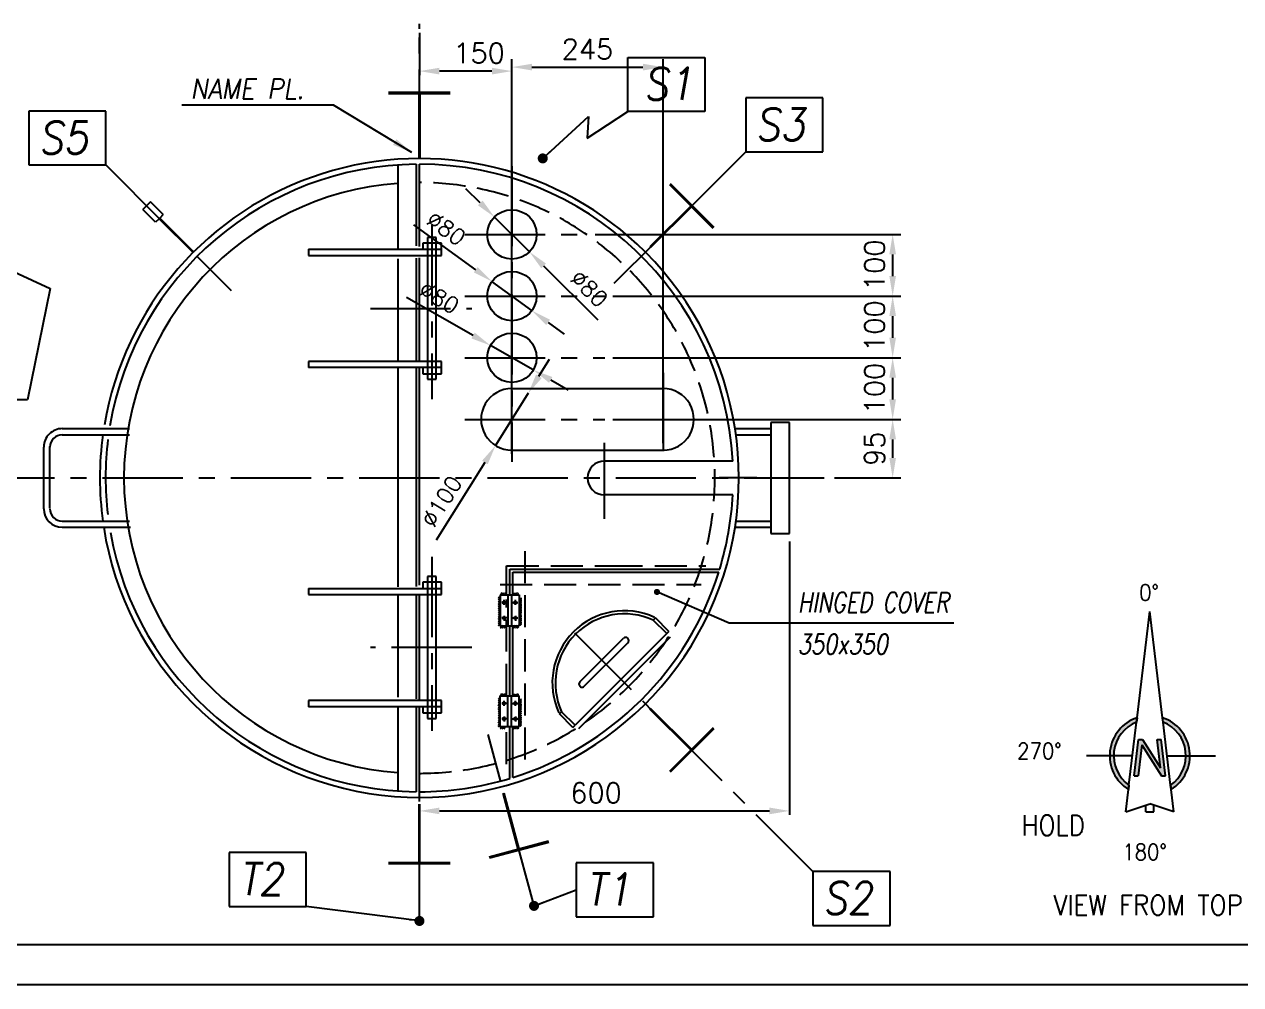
# Model space of a CAD drawing. Header units: millimetres. Extents: x 0 to 5460, y 4155 to 8016.
# Drawn here: x 997 to 2969, y 4155 to 5713 of the extents above; entities that cross this region are included whole.
import ezdxf
from ezdxf.enums import TextEntityAlignment as Align

# ---------------------------------------------------------------- set-up
doc = ezdxf.new("R2010")
doc.units = ezdxf.units.MM
doc.header["$LTSCALE"] = 13
doc.linetypes.add('ASSI', pattern=[16, 10, -2, 2, -2])
doc.linetypes.add('TRATTEGGIO', pattern=[5.5, 4, -1.5])
for name, color, linetype in [('P-0000', 7, 'Continuous'), ('P-0001', 7, 'Continuous'), ('P-0004', 7, 'Continuous')]:
    doc.layers.add(name, color=color, linetype=linetype)
doc.styles.add('ROMANS', font='ROMANS.shx')
doc.dimstyles.new('331N55713_01_00', dxfattribs={"dimscale": 13, "dimtxt": 2.5, "dimasz": 2.5, "dimexe": 0.4999999999999999, "dimexo": 1, "dimgap": 1, "dimtad": 1, "dimdsep": 46, "dimtxsty": 'ROMANS', "dimsah": 1, "dimcen": 0, "dimclrd": 6, "dimclre": 6, "dimclrt": 2, "dimazin": 2, "dimtfac": 0.6, "dimtmove": 0, "dimatfit": 0, "dimldrblk": 'DOT', "dimfxl": 0, "dimtvp": 1, "dimtolj": 1, "dimarcsym": 0})
doc.dimstyles.new('ACADTOP', dxfattribs={"dimscale": 13, "dimtxt": 2.5, "dimasz": 2.5, "dimexe": 1, "dimexo": 1, "dimgap": 1, "dimtad": 1, "dimdsep": 46, "dimtxsty": 'ROMANS', "dimcen": 2, "dimclrd": 6, "dimclre": 6, "dimclrt": 2, "dimadec": 1, "dimazin": 2, "dimtfac": 0.6, "dimtmove": 0, "dimatfit": 0, "dimfxl": 0, "dimtolj": 1, "dimarcsym": 0})
doc.dimstyles.new('ACADTOP13_0_1_00', dxfattribs={"dimscale": 13, "dimtxt": 2.5, "dimasz": 2.5, "dimexe": 1, "dimexo": 1, "dimgap": 1, "dimtad": 1, "dimdsep": 46, "dimtxsty": 'ROMANS', "dimcen": 2, "dimclrd": 6, "dimclre": 6, "dimclrt": 2, "dimadec": 1, "dimazin": 2, "dimtfac": 0.6, "dimtmove": 0, "dimatfit": 0, "dimfxl": 0, "dimtolj": 1, "dimarcsym": 0})

# ---------------------------------------------------------------- blocks, each defined once
blk = doc.blocks.new('*D14')
at = {"layer": 'Defpoints', "color": 0, "linetype": 'Continuous'}
for p in [(1637.600207033033, 5711.888812927323), (1637.600207033033, 5636.918389627288), (1787.600207033033, 5482.861975985222)]:
    blk.add_point(p, dxfattribs=at)
at = {"layer": 'P-0000', "color": 6, "linetype": 'Continuous', "lineweight": -2}
for p, q in [((1637.600207033033, 5698.888812927323), (1637.600207033033, 5630.418389627288)), ((1787.600207033033, 5495.861975985222), (1787.600207033033, 5643.418389627288)), ((1755.100207033033, 5636.918389627288), (1670.100207033033, 5636.918389627288))]:
    blk.add_line(p, q, dxfattribs=at)
at = {"layer": 'P-0000', "color": 6, "linetype": 'Continuous'}
for points in [[(1670.100207033033, 5642.335056293955), (1670.100207033033, 5631.501722960621), (1637.600207033033, 5636.918389627288)], [(1755.100207033033, 5642.335056293955), (1755.100207033033, 5631.501722960621), (1787.600207033033, 5636.918389627288)]]:
    blk.add_solid(points, dxfattribs=at)
at = {"layer": 'P-0000', "color": 2, "linetype": 'Continuous', "insert": (1734.348448744384, 5666.168389627288), "char_height": 32.5, "attachment_point": 5, "style": 'ROMANS'}
blk.add_mtext('\\A1;150', dxfattribs=at)
blk = doc.blocks.new('_Dot')
at = {"color": 0, "linetype": 'ByBlock', "lineweight": -2}
blk.add_line((-0.5, 0), (-1, 0), dxfattribs=at)
at = {"color": 0, "linetype": 'ByBlock', "const_width": 0.5}
blk.add_lwpolyline([(-0.25, 0, 1), (0.25, 0, 1)], format="xyb", close=True, dxfattribs=at)
blk = doc.blocks.new('*D15')
at = {"layer": 'Defpoints', "color": 0, "linetype": 'Continuous'}
for p in [(2237.600207033033, 4887.105926786434), (1637.683702207005, 4452.609507714873), (2237.600207033033, 4437.149439475165)]:
    blk.add_point(p, dxfattribs=at)
at = {"layer": 'P-0000', "color": 6, "linetype": 'Continuous', "lineweight": -2}
for p, q in [((2237.600207033033, 4874.105926786434), (2237.600207033033, 4430.649439475165)), ((1637.683702207005, 4439.609507714873), (1637.683702207005, 4430.649439475165)), ((1670.183702207005, 4437.149439475165), (2205.100207033033, 4437.149439475165))]:
    blk.add_line(p, q, dxfattribs=at)
at = {"layer": 'P-0000', "color": 6, "linetype": 'Continuous'}
for points in [[(1670.183702207005, 4442.566106141832), (1670.183702207005, 4431.732772808498), (1637.683702207005, 4437.149439475165)], [(2205.100207033033, 4442.566106141832), (2205.100207033033, 4431.732772808498), (2237.600207033033, 4437.149439475165)]]:
    blk.add_solid(points, dxfattribs=at)
at = {"layer": 'P-0000', "color": 2, "linetype": 'Continuous', "insert": (1924.001225573864, 4466.399439475165), "char_height": 32.5, "attachment_point": 5, "style": 'ROMANS'}
blk.add_mtext('\\A1;600', dxfattribs=at)
blk = doc.blocks.new('*D94')
at = {"layer": 'Defpoints', "color": 0}
for p in [(1752.86625518088, 5191.942783293506), (1822.334158885185, 5152.266463467572)]:
    blk.add_point(p, dxfattribs=at)
at = {"layer": 'P-0000', "color": 6, "lineweight": -2}
for p, q in [((1724.644919301008, 5208.061288222792), (1616.866293702635, 5269.618626095586)), ((1822.334158885185, 5152.266463467572), (1752.86625518088, 5191.942783293506)), ((1850.555494765058, 5136.147958538287), (1878.776830644931, 5120.029453609001))]:
    blk.add_line(p, q, dxfattribs=at)
at = {"layer": 'P-0000', "color": 6}
for points in [[(1727.331336789221, 5212.76484420277), (1721.958501812793, 5203.357732242812), (1752.86625518088, 5191.942783293506)], [(1853.241912253272, 5140.851514518266), (1847.869077276843, 5131.444402558308), (1822.334158885185, 5152.266463467572)]]:
    blk.add_solid(points, dxfattribs=at)
at = {"layer": 'P-0000', "color": 2, "insert": (1669.539742505313, 5269.47627832773), "char_height": 26, "attachment_point": 5, "rotation": 330.267322274557, "style": 'ROMANS'}
blk.add_mtext('\\A1;∅80', dxfattribs=at)
blk = doc.blocks.new('*D95')
at = {"layer": 'Defpoints', "color": 0}
for p in [(1755.25397346509, 5295.635904135487), (1819.946440600977, 5248.57334262559)]:
    blk.add_point(p, dxfattribs=at)
at = {"layer": 'P-0000', "color": 6, "lineweight": -2}
for p, q in [((1728.972658691138, 5314.755069748882), (1628.603066078233, 5387.772073662895)), ((1819.946440600977, 5248.57334262559), (1755.25397346509, 5295.635904135487)), ((1846.22775537493, 5229.454177012196), (1872.509070148883, 5210.335011398801))]:
    blk.add_line(p, q, dxfattribs=at)
at = {"layer": 'P-0000', "color": 6}
for points in [[(1732.15918629337, 5319.135288877874), (1725.786131088905, 5310.374850619889), (1755.25397346509, 5295.635904135487)], [(1849.414282977162, 5233.834396141188), (1843.041227772697, 5225.073957883204), (1819.946440600977, 5248.57334262559)]]:
    blk.add_solid(points, dxfattribs=at)
at = {"layer": 'P-0000', "color": 2, "insert": (1680.942537488425, 5381.848206331748), "char_height": 26, "attachment_point": 5, "rotation": 323.964810402918, "style": 'ROMANS'}
blk.add_mtext('\\A1;∅80', dxfattribs=at)
blk = doc.blocks.new('*D96')
at = {"layer": 'Defpoints', "color": 0}
for p in [(1759.224584351294, 5400.297247192871), (1815.97582971477, 5343.911999568202)]:
    blk.add_point(p, dxfattribs=at)
at = {"layer": 'P-0000', "color": 6, "lineweight": -2}
for p, q in [((1736.169390922384, 5423.203754040392), (1713.114197493473, 5446.110260887912)), ((1759.224584351294, 5400.297247192871), (1815.97582971477, 5343.911999568202)), ((1839.03102314368, 5321.005492720681), (1927.079904715044, 5233.524452283959))]:
    blk.add_line(p, q, dxfattribs=at)
at = {"layer": 'P-0000', "color": 6}
for points in [[(1739.987142063637, 5427.046286278543), (1732.35163978113, 5419.361221802239), (1759.224584351294, 5400.297247192871)], [(1842.848774284934, 5324.848024958833), (1835.213272002427, 5317.162960482529), (1815.97582971477, 5343.911999568202)]]:
    blk.add_solid(points, dxfattribs=at)
at = {"layer": 'P-0000', "color": 2, "insert": (1912.908266121836, 5284.255873821689), "char_height": 26, "attachment_point": 5, "rotation": 315.18535179974833, "style": 'ROMANS'}
blk.add_mtext('\\A1;∅80', dxfattribs=at)
blk = doc.blocks.new('*D97')
at = {"layer": 'Defpoints', "color": 0}
for p in [(1814.140303516982, 5114.484144220954), (1761.060110549081, 5029.73455357598)]:
    blk.add_point(p, dxfattribs=at)
at = {"layer": 'P-0000', "color": 6, "lineweight": -2}
for p, q in [((1831.39136623155, 5142.02776118057), (1848.642428946118, 5169.571378140186)), ((1814.140303516982, 5114.484144220954), (1761.060110549081, 5029.73455357598)), ((1743.809047834513, 5002.190936616364), (1664.782751018256, 4876.01493892517))]:
    blk.add_line(p, q, dxfattribs=at)
at = {"layer": 'P-0000', "color": 6}
for points in [[(1826.800763404947, 5144.902938299664), (1835.981969058153, 5139.152584061474), (1814.140303516982, 5114.484144220954)], [(1739.218445007911, 5005.066113735458), (1748.399650661116, 4999.315759497269), (1761.060110549081, 5029.73455357598)]]:
    blk.add_solid(points, dxfattribs=at)
at = {"layer": 'P-0000', "color": 2, "insert": (1673.635474501408, 4939.131979462612), "char_height": 26, "attachment_point": 5, "rotation": 57.940345989109964, "style": 'ROMANS'}
blk.add_mtext('\\A1;∅100', dxfattribs=at)
blk = doc.blocks.new('*D98')
at = {"layer": 'Defpoints', "color": 0}
for p in [(1938.124676943974, 5072.109348898468), (2404.939098165001, 5072.109348898467), (2297.520903048122, 4977.105926786434)]:
    blk.add_point(p, dxfattribs=at)
at = {"layer": 'P-0000', "color": 6, "lineweight": -2}
for p, q in [((1951.124676943974, 5072.109348898468), (2417.939098165001, 5072.109348898467)), ((2404.939098165001, 5009.605926786434), (2404.939098165001, 5039.609348898467)), ((2310.520903048122, 4977.105926786434), (2417.939098165001, 4977.105926786434))]:
    blk.add_line(p, q, dxfattribs=at)
at = {"layer": 'P-0000', "color": 6}
for points in [[(2399.522431498335, 5039.609348898467), (2410.355764831668, 5039.609348898467), (2404.939098165001, 5072.109348898467)], [(2399.522431498335, 5009.605926786434), (2410.355764831668, 5009.605926786434), (2404.939098165001, 4977.105926786434)]]:
    blk.add_solid(points, dxfattribs=at)
at = {"layer": 'P-0000', "color": 2, "insert": (2375.689098165001, 5024.607637842451), "char_height": 32.5, "attachment_point": 5, "rotation": 90, "style": 'ROMANS'}
blk.add_mtext('\\A1;95', dxfattribs=at)
blk = doc.blocks.new('*D99')
at = {"layer": 'Defpoints', "color": 0}
for p in [(1938.124676943975, 5172.104623380539), (2404.939098165002, 5172.104623380538), (1938.124676943974, 5072.109348898468)]:
    blk.add_point(p, dxfattribs=at)
at = {"layer": 'P-0000', "color": 6, "lineweight": -2}
for p, q in [((1951.124676943975, 5172.104623380539), (2417.939098165002, 5172.104623380538)), ((2404.939098165001, 5104.609348898467), (2404.939098165002, 5139.604623380538)), ((1951.124676943974, 5072.109348898468), (2417.939098165001, 5072.109348898467))]:
    blk.add_line(p, q, dxfattribs=at)
at = {"layer": 'P-0000', "color": 6}
for points in [[(2399.522431498335, 5139.604623380538), (2410.355764831668, 5139.604623380538), (2404.939098165002, 5172.104623380538)], [(2399.522431498335, 5104.609348898467), (2410.355764831668, 5104.609348898467), (2404.939098165001, 5072.109348898467)]]:
    blk.add_solid(points, dxfattribs=at)
at = {"layer": 'P-0000', "color": 2, "insert": (2375.689098165001, 5122.106986139503), "char_height": 32.5, "attachment_point": 5, "rotation": 90, "style": 'ROMANS'}
blk.add_mtext('\\A1;100', dxfattribs=at)
blk = doc.blocks.new('*D100')
at = {"layer": 'Defpoints', "color": 0}
for p in [(1938.124676943975, 5272.10462338054), (2404.939098165002, 5272.104623380539), (1938.124676943975, 5172.104623380539)]:
    blk.add_point(p, dxfattribs=at)
at = {"layer": 'P-0000', "color": 6, "lineweight": -2}
for p, q in [((1951.124676943975, 5272.10462338054), (2417.939098165002, 5272.104623380539)), ((2404.939098165002, 5204.604623380538), (2404.939098165002, 5239.604623380539)), ((1951.124676943975, 5172.104623380539), (2417.939098165002, 5172.104623380538))]:
    blk.add_line(p, q, dxfattribs=at)
at = {"layer": 'P-0000', "color": 6}
for points in [[(2399.522431498335, 5239.604623380539), (2410.355764831668, 5239.604623380539), (2404.939098165002, 5272.104623380539)], [(2399.522431498335, 5204.604623380538), (2410.355764831668, 5204.604623380538), (2404.939098165002, 5172.104623380538)]]:
    blk.add_solid(points, dxfattribs=at)
at = {"layer": 'P-0000', "color": 2, "insert": (2375.689098165002, 5223.354623380539), "char_height": 32.5, "attachment_point": 5, "rotation": 90, "style": 'ROMANS'}
blk.add_mtext('\\A1;100', dxfattribs=at)
blk = doc.blocks.new('*D101')
at = {"layer": 'Defpoints', "color": 0}
for p in [(1909.528950224505, 5372.104623380535), (2404.939098165002, 5372.104623380535), (1938.124676943975, 5272.10462338054)]:
    blk.add_point(p, dxfattribs=at)
at = {"layer": 'P-0000', "color": 6, "lineweight": -2}
for p, q in [((1922.528950224505, 5372.104623380535), (2417.939098165002, 5372.104623380535)), ((2404.939098165002, 5304.604623380539), (2404.939098165002, 5339.604623380535)), ((1951.124676943975, 5272.10462338054), (2417.939098165002, 5272.104623380539))]:
    blk.add_line(p, q, dxfattribs=at)
at = {"layer": 'P-0000', "color": 6}
for points in [[(2399.522431498335, 5339.604623380535), (2410.355764831668, 5339.604623380535), (2404.939098165002, 5372.104623380535)], [(2399.522431498335, 5304.604623380539), (2410.355764831668, 5304.604623380539), (2404.939098165002, 5272.104623380539)]]:
    blk.add_solid(points, dxfattribs=at)
at = {"layer": 'P-0000', "color": 2, "insert": (2375.689098165002, 5322.104623380536), "char_height": 32.5, "attachment_point": 5, "rotation": 90, "style": 'ROMANS'}
blk.add_mtext('\\A1;100', dxfattribs=at)
blk = doc.blocks.new('*D102')
at = {"layer": 'Defpoints', "color": 0}
for p in [(2032.600207033033, 5643.418389627288), (2032.600207033033, 5020.732113547192), (1787.600207033033, 5003.332598044666)]:
    blk.add_point(p, dxfattribs=at)
at = {"layer": 'P-0000', "color": 6, "lineweight": -2}
for p, q in [((1787.600207033033, 5016.332598044666), (1787.600207033033, 5656.418389627288)), ((1820.100207033033, 5643.418389627288), (2000.100207033033, 5643.418389627288)), ((2032.600207033033, 5033.732113547192), (2032.600207033033, 5656.418389627288))]:
    blk.add_line(p, q, dxfattribs=at)
at = {"layer": 'P-0000', "color": 6}
for points in [[(1820.100207033033, 5648.835056293955), (1820.100207033033, 5638.001722960621), (1787.600207033033, 5643.418389627288)], [(2000.100207033033, 5648.835056293955), (2000.100207033033, 5638.001722960621), (2032.600207033033, 5643.418389627288)]]:
    blk.add_solid(points, dxfattribs=at)
at = {"layer": 'P-0000', "color": 2, "insert": (1910.100207033033, 5672.668389627288), "char_height": 32.5, "attachment_point": 5, "style": 'ROMANS'}
blk.add_mtext('\\A1;245', dxfattribs=at)

msp = doc.modelspace()

# ---------------------------------------------------------------- hatches: boundary and pattern name
at = {"layer": 'P-0001', "linetype": 'Continuous'}
h = msp.add_hatch(color=6, dxfattribs=at)
edge = h.paths.add_edge_path()
edge.add_line((2800.272429377333, 4581.102831871714), (2801.140763687168, 4588.338951120333))
edge.add_arc((2821.82628094592, 4526.718261609925), 65.00000000000114, 108.5564439538719, 237.7580092208662)
edge.add_line((2787.149022179435, 4471.741105222547), (2788.017356489269, 4478.977224471164))
edge.add_arc((2821.82628094592, 4526.718261609925), 58.50000000000149, 111.61955771220249, 234.694895462538, ccw=False)
h = msp.add_hatch(color=6, dxfattribs=at)
edge = h.paths.add_edge_path()
edge.add_line((2843.380132514505, 4581.102831871714), (2842.511798204671, 4588.338951120333))
edge.add_arc((2821.82628094592, 4526.718261609925), 64.9999999999986, -57.75800922086779, 71.44355604612991, ccw=False)
edge.add_line((2856.503539712405, 4471.741105222547), (2855.635205402572, 4478.977224471164))
edge.add_arc((2821.82628094592, 4526.718261609925), 58.50000000000057, 305.3051045374619, 428.3804422878009)
msp.add_hatch(color=6, dxfattribs=at).paths.add_polyline_path([(2840.713015501425, 4494.218261609925), (2847.259648223671, 4494.218261609925), (2840.239648223673, 4552.718261609925), (2833.693015501425, 4552.718261609925), (2839.195274181953, 4506.866105938865), (2809.959546390415, 4552.718261609925), (2803.412913668166, 4552.718261609925), (2796.392913668167, 4494.218261609925), (2802.939546390414, 4494.218261609925), (2808.92260469107, 4544.077080782041)])

# ---------------------------------------------------------------- linework, layer by layer
at = {"layer": 'P-0000', "color": 6, "linetype": 'Continuous'}
for p, q in [((1637.600207033032, 5705.440807731095), (1637.600207033033, 5713.692910116184)), ((1664.600207033034, 5367.10592678643), (1650.600207033034, 5367.10592678643)), ((1650.600207033034, 5367.10592678643), (1650.600207033034, 5137.105926786428)), ((1664.600207033034, 5137.105926786428), (1664.600207033034, 5367.10592678643)), ((1457.600207033036, 5348.105926786428), (1673.354462831994, 5348.105926786428)), ((1457.600207033036, 5348.105926786428), (1457.600207033036, 5338.105926786427)), ((1673.354462831994, 5358.105926786428), (1642.942737250955, 5358.105926786428)), ((1642.942737250955, 5358.105926786428), (1642.942737250955, 5348.105926786428)), ((1673.354462831994, 5338.105926786427), (1673.354462831994, 5358.105926786428)), ((1457.600207033036, 5338.105926786427), (1673.354462831994, 5338.105926786427)), ((1673.354462831994, 5166.105926786431), (1457.600207033036, 5166.105926786431)), ((1457.600207033036, 5166.105926786431), (1457.600207033036, 5156.10592678643)), ((1673.354462831994, 5156.10592678643), (1457.600207033036, 5156.10592678643)), ((1642.942737250955, 5156.10592678643), (1642.942737250955, 5146.10592678643)), ((1673.354462831994, 5146.10592678643), (1673.354462831994, 5166.105926786431)), ((1642.942737250955, 5146.10592678643), (1673.354462831994, 5146.10592678643)), ((1650.600207033034, 5137.105926786428), (1664.600207033034, 5137.105926786428)), ((1664.600207033034, 4817.105926786441), (1650.600207033034, 4817.105926786441)), ((1650.600207033034, 4817.105926786441), (1650.600207033034, 4587.105926786441)), ((1664.600207033034, 4587.105926786441), (1664.600207033034, 4817.105926786441)), ((1457.600207033036, 4798.105926786438), (1673.354462831994, 4798.105926786438)), ((1457.600207033036, 4798.105926786438), (1457.600207033036, 4788.105926786438)), ((1673.354462831994, 4808.105926786439), (1642.942737250955, 4808.105926786439)), ((1642.942737250955, 4808.105926786439), (1642.942737250955, 4798.105926786439)), ((1673.354462831994, 4788.105926786438), (1673.354462831994, 4808.105926786439)), ((1457.600207033036, 4788.105926786438), (1673.354462831994, 4788.105926786438)), ((1673.354462831994, 4616.105926786443), (1457.600207033036, 4616.105926786443)), ((1457.600207033036, 4616.105926786443), (1457.600207033036, 4606.105926786443)), ((1673.354462831994, 4596.105926786441), (1673.354462831994, 4616.105926786443)), ((1673.354462831994, 4606.105926786443), (1457.600207033036, 4606.105926786443)), ((1642.942737250955, 4606.105926786441), (1642.942737250955, 4596.105926786441)), ((1642.942737250955, 4596.105926786441), (1673.354462831994, 4596.105926786441)), ((1650.600207033034, 4587.105926786441), (1664.600207033034, 4587.105926786441))]:
    msp.add_line(p, q, dxfattribs=at)
at = {"layer": 'P-0000', "color": 6, "linetype": 'ASSI'}
for p, q in [((1637.600207033033, 5509.667037226387), (1637.600207033033, 5711.888812927323)), ((2166.678267749864, 5506.183987503259), (1953.106784370951, 5292.612504124352)), ((1129.395458229918, 5484.665474428685), (1332.687792721668, 5281.373139937598)), ((1787.600207033033, 5482.861975985222), (1787.600207033033, 5003.332598044666)), ((1657.600207033036, 5386.979342063171), (1657.600207033036, 5105.127813910299)), ((1711.252461553402, 5372.104623380536), (1909.528950224505, 5372.104623380535)), ((1711.252461553402, 5272.104623380543), (1938.124676943975, 5272.10462338054)), ((1558.126321017755, 5252.105926786428), (1722.525538044813, 5252.105926786428)), ((1711.252461553402, 5172.104623380541), (1938.124676943975, 5172.104623380539)), ((2032.600207033033, 5147.863307271775), (2032.600207033033, 5020.732113547192)), ((1711.252461553401, 5072.10934889847), (1938.124676943974, 5072.109348898468)), ((1937.600207033033, 4910.69685399818), (1937.600207033033, 5034.277928660612)), ((708.0216711501954, 4977.105926786434), (2297.520903048122, 4977.105926786434)), ((2184.543379407036, 4977.105926786441), (2123.487724425643, 4977.105926786441)), ((2184.543379407036, 4977.105926786441), (2123.487724425643, 4977.105926786441)), ((1657.600207033036, 4849.084039662571), (1657.600207033036, 4567.232511509698)), ((2038.664821564418, 4724.651816311651), (2016.744511347638, 4746.572126528436)), ((2042.200355470352, 4728.187350217584), (2020.280045253572, 4750.107660434368)), ((2275.763387328913, 4339.109736838498), (1887.368429175179, 4727.504694992216)), ((1722.525538044813, 4702.105926786441), (1558.126321017755, 4702.105926786441)), ((1890.172397515233, 4576.159392262481), (1868.252087298451, 4598.079702479263)), ((1886.6368636093, 4572.623858356547), (1864.716553392518, 4594.544168573329)), ((1823.454755128749, 4283.164709895837), (1749.044596310243, 4560.867203205758)), ((1637.683702207005, 4452.609507714873), (1637.683702207006, 4546.206263363497)), ((1637.600207033033, 4292.892543133733), (1637.600207033033, 4442.82367961794)), ((1637.683702207002, 4258.707486799248), (1637.683702207005, 4452.609507714873))]:
    msp.add_line(p, q, dxfattribs=at)
at = {"layer": 'P-0000', "color": 3, "linetype": 'Continuous'}
for p, q in [((1975.596726301696, 5571.581249302935), (1975.596726301696, 5659.081249302935)), ((1975.596726301696, 5659.081249302935), (2100.596726301696, 5659.081249302935)), ((2100.596726301696, 5659.081249302935), (2100.596726301696, 5571.581249302935)), ((1687.600207033032, 5602.105926786438), (1587.600207033033, 5602.105926786438)), ((1636.775478827083, 5602.188399607039), (1636.775478827086, 5495.064293058384)), ((1638.241784028983, 5602.229636017329), (1638.241784028988, 5495.105529468672)), ((1687.600207033031, 5600.315061401179), (1587.600207033032, 5600.315061401178)), ((2166.678267749864, 5593.683987503259), (2166.678267749864, 5506.183987503259)), ((2291.678267749864, 5593.683987503259), (2166.678267749864, 5593.683987503259)), ((2291.678267749863, 5506.183987503259), (2291.678267749864, 5593.683987503259)), ((1004.395458229921, 5572.165474428685), (1004.395458229921, 5484.665474428685)), ((1129.395458229921, 5572.165474428685), (1004.395458229921, 5572.165474428685)), ((1129.395458229918, 5484.665474428685), (1129.395458229921, 5572.165474428685)), ((2100.596726301696, 5571.581249302935), (1975.596726301696, 5571.581249302935)), ((2166.678267749864, 5506.183987503259), (2291.678267749863, 5506.183987503259)), ((1004.395458229921, 5484.665474428685), (1129.395458229918, 5484.665474428685)), ((2042.920273157192, 5453.136671029242), (2113.630951275846, 5382.425992910589)), ((2044.186606215298, 5454.40300408735), (2114.897284333952, 5383.692325968696)), ((1201.790818068706, 5424.866624616854), (1189.194308042065, 5412.270114590212)), ((1222.370893498538, 5404.286549186956), (1201.790818068706, 5424.866624616854)), ((1209.774383471928, 5391.690039160349), (1189.194308042065, 5412.270114590212)), ((1222.370893498538, 5404.286549186956), (1216.655809393675, 5398.571465082093)), ((2079.175757466193, 5419.588804108574), (2011.275054383995, 5351.68810102638)), ((2080.183433272401, 5418.522811211674), (2012.282730190202, 5350.622108129477)), ((1215.61897504212, 5397.534630730539), (1209.774383471928, 5391.690039160349)), ((1216.655809393675, 5398.571465082093), (1215.61897504212, 5397.534630730539)), ((1215.61897504212, 5397.534630730539), (1270.543452928195, 5342.610152844108)), ((1216.655809393675, 5398.571465082093), (1271.57955739047, 5343.64771708494)), ((1787.600207033033, 5122.109348898469), (2032.600207033033, 5122.10934889847)), ((1787.600207033032, 5022.109348898467), (2032.600207033033, 5022.109348898467)), ((2079.184081806216, 4534.522700547065), (2011.28337872402, 4602.423403629265)), ((2080.250074703115, 4535.530376353271), (2012.34937162092, 4603.431079435471)), ((2113.797941623783, 4571.785860662275), (2043.08726350513, 4501.075182543621)), ((2115.064274681892, 4570.519527604166), (2044.353596563239, 4499.808849485512)), ((1798.543609202593, 4372.947867071837), (1773.690226939686, 4465.701952416944)), ((1799.970624034665, 4373.287543470341), (1775.117241771757, 4466.041628815447)), ((1637.042125211049, 4351.837599672047), (1637.042125211047, 4447.863694865558)), ((1638.508430412951, 4351.878836082334), (1638.508430412949, 4447.904931275844)), ((1847.151671185245, 4387.911780448111), (1750.559088556339, 4362.029875937859)), ((1847.615181254164, 4386.181937321083), (1751.022598625259, 4360.300032810833)), ((1329.11236897819, 4369.671354715981), (1329.11236897819, 4282.171354715981)), ((1454.11236897819, 4369.671354715981), (1329.11236897819, 4369.671354715981)), ((1454.11236897819, 4282.171354715981), (1454.11236897819, 4369.671354715981)), ((1587.683702207002, 4353.752174288195), (1687.683702207002, 4353.752174288195)), ((1587.683702207002, 4351.961308902938), (1687.683702207002, 4351.961308902938)), ((1891.956603384798, 4352.9590846391), (1891.956603384798, 4265.459084639101)), ((2016.956603384798, 4352.9590846391), (1891.956603384798, 4352.9590846391)), ((2016.956603384797, 4265.459084639101), (2016.956603384798, 4352.9590846391)), ((2275.763387328913, 4339.109736838498), (2275.763387328913, 4251.609736838498)), ((2400.763387328913, 4339.109736838498), (2275.763387328913, 4339.109736838498)), ((2400.763387328911, 4251.609736838498), (2400.763387328913, 4339.109736838498)), ((1329.11236897819, 4282.171354715981), (1454.11236897819, 4282.171354715981)), ((1891.956603384798, 4265.459084639101), (2016.956603384797, 4265.459084639101)), ((2275.763387328913, 4251.609736838498), (2400.763387328911, 4251.609736838498))]:
    msp.add_line(p, q, dxfattribs=at)
at = {"layer": 'P-0000', "color": 4, "linetype": 'Continuous'}
for p, q in [((1602.600207033036, 5484.737324214906), (1602.600207033036, 5348.105926786428)), ((1632.600207033036, 5485.917911369328), (1632.600207033036, 5353.309217312729)), ((1637.600207033037, 5352.223084256269), (1637.600207033033, 5485.942477807673)), ((1602.600207033036, 5332.672689239883), (1602.600207033036, 5167.229550476884)), ((1632.600207033036, 5333.758822296347), (1632.600207033036, 5167.089741890609)), ((1637.600207033037, 5167.840170244264), (1637.600207033037, 5333.993561961953)), ((1602.600207033036, 5154.697707281713), (1602.600207033036, 4800.48449128644)), ((1632.600207033036, 5156.105926786427), (1632.600207033036, 4800.98168618762)), ((1637.600207033037, 4803.045674435995), (1637.600207033037, 5156.105926786427)), ((1058.600207033034, 5057.10592678643), (1167.78641413206, 5057.105926786428)), ((2147.721761174788, 5057.105926786434), (2207.600207033033, 5057.105926786434)), ((2237.600207033033, 5067.105926786432), (2207.600207033033, 5067.105926786432)), ((2207.600207033033, 5067.105926786432), (2207.600207033033, 4887.105926786434)), ((2237.600207033033, 4887.105926786434), (2237.600207033033, 5067.105926786432)), ((1058.600207033034, 5047.105926786432), (1167.78641413206, 5047.10592678643)), ((2150.848684868087, 5047.105926786432), (2207.600207033033, 5047.105926786432)), ((1028.600207033034, 4927.105926786428), (1028.600207033034, 5027.10592678643)), ((1038.600207033034, 4928.059721423641), (1038.600207033034, 5028.059721423641)), ((1058.600207033034, 4907.105926786432), (1167.78641413206, 4907.10592678643)), ((1058.600207033034, 4897.105926786428), (1169.385512688656, 4897.105926786428)), ((2149.385318188095, 4897.105926786432), (2207.600207033033, 4897.105926786432)), ((2150.848684868087, 4907.105926786434), (2207.600207033033, 4907.105926786434)), ((2207.600207033033, 4887.105926786434), (2237.600207033033, 4887.105926786434)), ((1602.600207033036, 4786.982303095986), (1602.600207033036, 4621.539164332987)), ((1602.600207033036, 4785.195748075222), (1602.600207033036, 4621.539164332987)), ((1632.600207033036, 4787.122111682263), (1632.600207033036, 4620.453031276521)), ((1632.600207033036, 4784.57425444875), (1632.600207033036, 4618.9936646017)), ((1637.600207033037, 4616.105926786441), (1637.600207033037, 4786.371683328606)), ((1637.600207033037, 4620.910294776276), (1637.600207033037, 4786.371683328606)), ((1602.600207033036, 4606.105926786443), (1602.600207033036, 4469.474529357955)), ((1632.600207033036, 4604.252392023923), (1632.600207033036, 4468.293942203533)), ((1637.600207033033, 4468.269375765197), (1637.600207033037, 4604.756367154782)), ((1784.098795640782, 4479.413166264747), (1784.098795640782, 4480.253671547577)), ((1789.098795640782, 4480.503468433782), (1789.098795640782, 4481.755366425531))]:
    msp.add_line(p, q, dxfattribs=at)
at = {"layer": 'P-0000', "color": 2, "linetype": 'Continuous'}
for p, q in [((2145.693097807146, 5004.605926786432), (1937.600207033033, 5004.605926786432)), ((2145.693097807146, 4949.605926786432), (1937.600207033033, 4949.605926786432)), ((1784.09879564078, 4787.564444555263), (1784.098795640779, 4829.413166264746)), ((1784.098795640779, 4829.413166264747), (2124.530883972442, 4829.413166264745)), ((1789.09879564078, 4787.564444555263), (1789.098795640779, 4824.413166264746)), ((1789.098795640779, 4824.413166264745), (2122.986194201447, 4824.41316626475)), ((1784.098795640782, 4623.954648495933), (1784.098795640781, 4737.564444555263)), ((1789.098795640782, 4623.954648495933), (1789.098795640781, 4737.564444555263)), ((1897.815795783225, 4646.346650265518), (1968.526473901877, 4717.057328384174)), ((1904.88686359509, 4639.275582453653), (1975.597541713743, 4709.986260572308)), ((1784.098795640782, 4489.81463896043), (1784.098795640779, 4573.954648495933)), ((1789.098795640782, 4491.345890034698), (1789.098795640779, 4573.954648495934))]:
    msp.add_line(p, q, dxfattribs=at)
at = {"layer": 'P-0000', "color": 6, "linetype": 'TRATTEGGIO'}
for p, q in [((1809.098795640785, 4520.501024215826), (1809.098795640779, 4877.105926786435)), ((1779.098795640779, 4834.413166264747), (1947.600207033033, 4834.413166264746)), ((1779.098795640779, 4787.564444555263), (1779.098795640779, 4834.413166264747)), ((1947.600207033033, 4834.413166264747), (2101.954597558201, 4834.413166264748)), ((1768.508430412942, 4804.413166264747), (2094.464519493527, 4804.413166264748)), ((1779.098795640782, 4623.954648495933), (1779.09879564078, 4780.25720507695)), ((1779.098795640786, 4512.948054447389), (1779.098795640784, 4573.954648495933))]:
    msp.add_line(p, q, dxfattribs=at)
at = {"layer": 'P-0000', "color": 6}
for p, q in [((1768.569051509726, 4787.564444555263), (1768.569051509726, 4737.564444555263)), ((1768.569051509726, 4787.564444555263), (1799.536295560161, 4787.564444555263)), ((1779.441772268138, 4775.064444555263), (1771.077207789248, 4775.064444555263)), ((1774.903106734013, 4771.387115158175), (1774.903106734012, 4779.475779856719)), ((1781.052673534944, 4787.564444555263), (1781.052673534944, 4737.564444555263)), ((1787.052673534944, 4787.564444555263), (1787.052673534944, 4737.564444555263)), ((1788.755819013426, 4775.064444555263), (1797.120383492317, 4775.064444555263)), ((1793.294484547552, 4771.387115158175), (1793.294484547552, 4779.475779856719)), ((1799.536295560161, 4787.564444555263), (1799.536295560161, 4737.564444555263)), ((2139.854003866489, 4741.469906811859), (2022.829523579618, 4792.231934631278)), ((1774.903106734013, 4753.74177395235), (1774.903106734012, 4745.653109253806)), ((1793.294484547552, 4753.74177395235), (1793.294484547552, 4745.653109253806)), ((1768.569051509726, 4737.564444555263), (1799.536295560161, 4737.564444555263)), ((1779.441772268138, 4750.064444555263), (1771.077207789248, 4750.064444555263)), ((1788.755819013426, 4750.064444555263), (1797.120383492317, 4750.064444555263)), ((2020.280045253571, 4750.107660434369), (2016.744511347637, 4746.572126528436)), ((2504.175511303347, 4741.469906811859), (2139.854003866489, 4741.469906811859)), ((2038.664821564418, 4724.651816311651), (1890.172397515233, 4576.159392262481)), ((2044.321675813911, 4718.994962062158), (1895.829251764725, 4570.502538012988)), ((2042.200355470352, 4728.187350217584), (2038.664821564418, 4724.651816311651)), ((1768.569051509726, 4573.954648495933), (1768.569051509726, 4623.954648495933)), ((1768.569051509726, 4623.954648495933), (1799.536295560161, 4623.954648495933)), ((1774.903106734013, 4607.777319098846), (1774.903106734012, 4615.865983797389)), ((1781.052673534944, 4573.954648495933), (1781.052673534944, 4623.954648495933)), ((1787.052673534944, 4573.954648495933), (1787.052673534944, 4623.954648495933)), ((1793.294484547552, 4607.777319098846), (1793.294484547552, 4615.865983797389)), ((1799.536295560161, 4573.954648495933), (1799.536295560161, 4623.954648495933)), ((1779.441772268138, 4611.454648495933), (1771.077207789248, 4611.454648495933)), ((1788.755819013426, 4611.454648495933), (1797.120383492317, 4611.454648495933)), ((1864.716553392518, 4594.54416857333), (1868.252087298451, 4598.079702479264)), ((1779.441772268138, 4586.454648495933), (1771.077207789248, 4586.454648495933)), ((1774.903106734013, 4590.13197789302), (1774.903106734012, 4582.043313194476)), ((1788.755819013426, 4586.454648495933), (1797.120383492317, 4586.454648495933)), ((1793.294484547552, 4590.13197789302), (1793.294484547552, 4582.043313194476)), ((1886.6368636093, 4572.623858356547), (1890.172397515233, 4576.159392262481)), ((1768.569051509726, 4573.954648495933), (1799.536295560161, 4573.954648495933))]:
    msp.add_line(p, q, dxfattribs=at)
at = {"layer": 'P-0000', "color": 6, "const_width": 4.75}
msp.add_lwpolyline([(2020.204523579618, 4792.231934631278, 1), (2025.454523579618, 4792.231934631278, 1)], format="xyb", close=True, dxfattribs=at)
at = {"layer": 'P-0000', "color": 3, "linetype": 'Continuous'}
for centre in [(1787.600207033033, 5372.104623380535), (1787.600207033033, 5272.104623380539), (1787.600207033033, 5172.104623380539)]:
    msp.add_circle(centre, 40.00000000000091, dxfattribs=at)
at = {"layer": 'P-0000', "color": 6}
for centre in [(1774.903106734012, 4775.064444555263), (1793.294484547552, 4775.064444555263), (1774.903106734012, 4750.064444555263), (1793.294484547552, 4750.064444555263), (1774.903106734012, 4611.454648495933), (1793.294484547552, 4611.454648495933), (1774.903106734012, 4586.454648495933), (1793.294484547552, 4586.454648495933)]:
    msp.add_circle(centre, 2, dxfattribs=at)
at = {"layer": 'P-0000', "color": 4, "linetype": 'Continuous'}
for centre, radius, start, end in [((1637.600207033033, 4977.105926786434), 517.9999999999985, 45.04075987718345, 170.4425950007625), ((1637.600207033033, 4977.105926786434), 508.8365510212332, 90.56301676332798, 170.410745928656), ((1637.600207033033, 4977.105926786434), 478.9999999999998, 94.19027355813063, 265.8097264418694), ((1637.600207033033, 4977.105926786434), 518.0000000000002, 188.8843284993879, 44.87857233198401), ((1058.600207033034, 5027.105926786432), 29.99999999999818, 90, 180.0000000000035), ((1058.600207033034, 5027.105926786432), 20, 90, 180), ((1637.600207033033, 4977.105926786434), 517.9999999999983, 172.2335658314883, 180.0000000000002), ((1637.600207033033, 4977.105926786434), 508.8365510212358, 172.9618309091815, 186.7100873539354), ((1637.600207033033, 4977.105926786434), 517.9999999999991, 180.0000000000002, 187.7664341685127), ((1058.600207033034, 4927.105926786432), 30, 180.000000000007, 270), ((1058.600207033034, 4927.105926786432), 20, 180, 270), ((1637.600207033033, 4977.105926786434), 508.8365510212361, 190.0201441500398, 269.4369832366721)]:
    msp.add_arc(centre, radius, start, end, dxfattribs=at)
at = {"layer": 'P-0000', "color": 2, "linetype": 'Continuous'}
for centre, radius, start, end in [((1637.600207033033, 4977.105926786434), 508.8365510212435, 3.098051769823687, 90), ((1637.600207033033, 4977.105926786434), 517.9999999999985, 134.9592401228166, 135.121427668016), ((1937.600207033033, 4977.105926786434), 27.49999999999818, 90, 270), ((1637.600207033033, 4977.105926786434), 508.836551021237, 343.1267289473141, 356.9019482301759), ((1637.600207033033, 4977.105926786434), 508.836551021237, 287.3216289347343, 342.5374633654737), ((1972.06200780781, 4713.521794478242), 5.000000000000201, 315.0000000000037, 135.0000000000037), ((1901.351329689157, 4642.811116359586), 5.000000000000201, 135.0000000000037, 315.0000000000037), ((1637.600207033033, 4977.105926786434), 508.836551021237, 270, 286.7328082446429)]:
    msp.add_arc(centre, radius, start, end, dxfattribs=at)
at = {"layer": 'P-0000', "color": 5, "linetype": 'TRATTEGGIO'}
msp.add_arc((1637.600207033033, 4977.105926786434), 478.9999999999998, 270.0000000000001, 89.9999999999999, dxfattribs=at)
at = {"layer": 'P-0000', "color": 3, "linetype": 'Continuous'}
for centre, start, end in [((1787.600207033032, 5072.109348898468), 89.99999999999922, 270.0000000000007), ((2032.600207033032, 5072.109348898468), 270, 90.00000000000026)]:
    msp.add_arc(centre, 50.00000000000091, start, end, dxfattribs=at)
at = {"layer": 'P-0000', "color": 6}
for centre, radius, start, end in [((1767.009317137698, 4784.410224844091), 1.539511484677363, 199.6458294076635, 19.64582940766348), ((1767.009317137698, 4781.410224844091), 1.539511484677363, 199.6458294076635, 19.64582940766348), ((1767.009317137698, 4778.410224844091), 1.539511484677363, 199.6458294076635, 19.64582940766348), ((1767.009317137698, 4775.410224844091), 1.539511484677363, 199.6458294076635, 19.64582940766348), ((1767.009317137698, 4773.124703719336), 1.539511484677363, 199.6458294076635, 19.64582940766348), ((1769.086642952539, 4789.103228239253), 1.539511484677363, 250.3541705923357, 70.35417059233565), ((1772.086642952539, 4789.103228239253), 1.539511484677363, 250.3541705923357, 70.35417059233565), ((1775.086642952539, 4789.103228239253), 1.539511484677363, 250.3541705923357, 70.35417059233565), ((1790.100006243931, 4789.103228239253), 1.539511484677363, 250.3541705923357, 70.35417059233565), ((1793.177287350234, 4789.103228239253), 1.539511484677363, 250.3541705923357, 70.35417059233588), ((1796.177287350234, 4789.103228239253), 1.539511484677363, 250.3541705923357, 70.35417059233588), ((1800.986190283849, 4782.248699527251), 1.539511484677363, 199.6458294076635, 19.64582940766348), ((1800.986190283849, 4779.248699527251), 1.539511484677363, 199.6458294076635, 19.64582940766348), ((1800.986190283849, 4776.248699527251), 1.539511484677363, 199.6458294076635, 19.64582940766348), ((1800.986190283849, 4773.248699527251), 1.539511484677363, 199.6458294076635, 19.64582940766348), ((1767.009317137698, 4770.124703719336), 1.539511484677363, 199.6458294076635, 19.64582940766348), ((1767.009317137698, 4767.124703719336), 1.539511484677363, 199.6458294076635, 19.64582940766348), ((1767.009317137698, 4764.124703719336), 1.539511484677363, 199.6458294076635, 19.64582940766348), ((1767.009317137698, 4761.124703719336), 1.539511484677363, 199.6458294076635, 19.64582940766348), ((1767.009317137698, 4757.59697391934), 1.539511484677363, 199.6458294076635, 19.64582940766348), ((1767.009317137698, 4754.59697391934), 1.539511484677363, 199.6458294076635, 19.64582940766348), ((1800.986190283849, 4770.963178402496), 1.539511484677363, 199.6458294076635, 19.64582940766348), ((1800.986190283849, 4767.963178402496), 1.539511484677363, 199.6458294076635, 19.64582940766348), ((1800.986190283849, 4764.963178402496), 1.539511484677363, 199.6458294076635, 19.64582940766348), ((1800.986190283849, 4761.963178402496), 1.539511484677363, 199.6458294076635, 19.64582940766348), ((1800.986190283849, 4758.963178402496), 1.539511484677363, 199.6458294076635, 19.64582940766348), ((1800.986190283849, 4755.435448602499), 1.539511484677363, 199.6458294076635, 19.64582940766348), ((1800.986190283849, 4752.435448602499), 1.539511484677363, 199.6458294076635, 19.64582940766348), ((1970.075463789316, 4644.748750037573), 117, 65.36413480629925, 204.6358651936789), ((1970.075463789316, 4644.748750037573), 112, 65.36413480629925, 204.6358651936789), ((1767.009317137698, 4751.59697391934), 1.539511484677363, 199.6458294076635, 19.64582940766348), ((1767.009317137698, 4748.59697391934), 1.539511484677363, 199.6458294076635, 19.64582940766348), ((1767.009317137698, 4745.59697391934), 1.539511484677363, 199.6458294076635, 19.64582940766348), ((1767.009317137698, 4742.59697391934), 1.539511484677363, 199.6458294076635, 19.64582940766348), ((1767.009317137698, 4739.59697391934), 1.539511484677363, 199.6458294076635, 19.64582940766348), ((1768.856928085734, 4736.114549831573), 1.539511484677363, 250.3541705923359, 70.35417059233588), ((1771.856928085734, 4736.114549831573), 1.539511484677363, 250.3541705923359, 70.35417059233588), ((1774.856928085734, 4736.114549831573), 1.539511484677363, 250.3541705923359, 70.35417059233588), ((1790.70433929667, 4736.114549831573), 1.539511484677363, 250.3541705923359, 70.35417059233588), ((1793.70433929667, 4736.114549831573), 1.539511484677363, 250.3541705923359, 70.35417059233588), ((1796.70433929667, 4736.114549831573), 1.539511484677363, 250.3541705923359, 70.35417059233588), ((1800.986190283849, 4749.435448602499), 1.539511484677363, 199.6458294076635, 19.64582940766348), ((1800.986190283849, 4746.435448602499), 1.539511484677363, 199.6458294076635, 19.64582940766348), ((1800.986190283849, 4743.435448602499), 1.539511484677363, 199.6458294076635, 19.64582940766348), ((1800.986190283849, 4740.435448602499), 1.539511484677363, 199.6458294076635, 19.64582940766348), ((1767.009317137698, 4620.800428784762), 1.539511484677363, 199.6458294076627, 19.64582940766272), ((1767.009317137698, 4617.800428784762), 1.539511484677363, 199.6458294076627, 19.64582940766272), ((1767.009317137698, 4614.800428784762), 1.539511484677363, 199.6458294076627, 19.64582940766272), ((1769.086642952539, 4625.493432179923), 1.539511484677363, 250.3541705923359, 70.35417059233588), ((1772.086642952539, 4625.493432179923), 1.539511484677363, 250.3541705923359, 70.35417059233588), ((1775.086642952539, 4625.493432179923), 1.539511484677363, 250.3541705923359, 70.35417059233588), ((1790.100006243931, 4625.493432179923), 1.539511484677363, 250.3541705923359, 70.35417059233588), ((1793.177287350234, 4625.493432179923), 1.539511484677363, 250.3541705923359, 70.35417059233588), ((1796.177287350234, 4625.493432179923), 1.539511484677363, 250.3541705923359, 70.35417059233588), ((1800.986190283849, 4618.638903467921), 1.539511484677363, 199.6458294076627, 19.64582940766272), ((1800.986190283849, 4615.638903467921), 1.539511484677363, 199.6458294076627, 19.64582940766272), ((1767.009317137698, 4611.800428784762), 1.539511484677363, 199.6458294076627, 19.64582940766272), ((1767.009317137698, 4609.514907660006), 1.539511484677363, 199.6458294076627, 19.64582940766272), ((1767.009317137698, 4606.514907660006), 1.539511484677363, 199.6458294076627, 19.64582940766272), ((1767.009317137698, 4603.514907660006), 1.539511484677363, 199.6458294076627, 19.64582940766272), ((1767.009317137698, 4600.514907660006), 1.539511484677363, 199.6458294076627, 19.64582940766272), ((1767.009317137698, 4597.514907660006), 1.539511484677363, 199.6458294076627, 19.64582940766272), ((1800.986190283849, 4612.638903467921), 1.539511484677363, 199.6458294076627, 19.64582940766272), ((1800.986190283849, 4609.638903467921), 1.539511484677363, 199.6458294076627, 19.64582940766272), ((1800.986190283849, 4607.353382343166), 1.539511484677363, 199.6458294076627, 19.64582940766272), ((1800.986190283849, 4604.353382343166), 1.539511484677363, 199.6458294076627, 19.64582940766272), ((1800.986190283849, 4601.353382343166), 1.539511484677363, 199.6458294076627, 19.64582940766272), ((1800.986190283849, 4598.353382343166), 1.539511484677363, 199.6458294076627, 19.64582940766272), ((1800.986190283849, 4595.353382343166), 1.539511484677363, 199.6458294076627, 19.64582940766272), ((1767.009317137698, 4593.98717786001), 1.539511484677363, 199.6458294076627, 19.64582940766272), ((1767.009317137698, 4590.98717786001), 1.539511484677363, 199.6458294076627, 19.64582940766272), ((1767.009317137698, 4587.98717786001), 1.539511484677363, 199.6458294076627, 19.64582940766272), ((1767.009317137698, 4584.98717786001), 1.539511484677363, 199.6458294076627, 19.64582940766272), ((1767.009317137698, 4581.98717786001), 1.539511484677363, 199.6458294076627, 19.64582940766272), ((1767.009317137698, 4578.98717786001), 1.539511484677363, 199.6458294076627, 19.64582940766272), ((1767.009317137698, 4575.98717786001), 1.539511484677363, 199.6458294076627, 19.64582940766272), ((1800.986190283849, 4591.82565254317), 1.539511484677363, 199.6458294076627, 19.64582940766272), ((1800.986190283849, 4588.82565254317), 1.539511484677363, 199.6458294076627, 19.64582940766272), ((1800.986190283849, 4585.82565254317), 1.539511484677363, 199.6458294076627, 19.64582940766272), ((1800.986190283849, 4582.82565254317), 1.539511484677363, 199.6458294076627, 19.64582940766272), ((1800.986190283849, 4579.82565254317), 1.539511484677363, 199.6458294076627, 19.64582940766272), ((1800.986190283849, 4576.82565254317), 1.539511484677363, 199.6458294076627, 19.64582940766272), ((1768.856928085734, 4572.504753772243), 1.539511484677363, 250.3541705923359, 70.35417059233588), ((1771.856928085734, 4572.504753772243), 1.539511484677363, 250.3541705923359, 70.35417059233588), ((1774.856928085734, 4572.504753772243), 1.539511484677363, 250.3541705923359, 70.35417059233588), ((1790.70433929667, 4572.504753772243), 1.539511484677363, 250.3541705923359, 70.35417059233588), ((1793.70433929667, 4572.504753772243), 1.539511484677363, 250.3541705923359, 70.35417059233588), ((1796.70433929667, 4572.504753772243), 1.539511484677363, 250.3541705923359, 70.35417059233588)]:
    msp.add_arc(centre, radius, start, end, dxfattribs=at)
at = {"layer": 'P-0001', "color": 2, "linetype": 'Continuous'}
for p, q in [((2801.140763687168, 4588.338951120331), (2821.82628094592, 4760.718261609925)), ((2842.511798204671, 4588.338951120331), (2821.82628094592, 4760.718261609925)), ((2788.017356489269, 4478.977224471164), (2800.272429377333, 4581.102831871714)), ((2801.140763687168, 4588.338951120331), (2800.272429377333, 4581.102831871714)), ((2800.272429377333, 4581.102831871714), (2801.140763687168, 4588.338951120331)), ((2843.380132514505, 4581.102831871714), (2842.511798204671, 4588.338951120331)), ((2843.380132514505, 4581.102831871714), (2842.511798204671, 4588.338951120331)), ((2855.635205402572, 4478.977224471164), (2843.380132514505, 4581.102831871714)), ((2793.746280945918, 4526.718261609925), (2719.469437370501, 4526.718261609925)), ((2849.906280945919, 4526.718261609925), (2928.17753792916, 4526.718261609925)), ((2787.149022179435, 4471.741105222547), (2788.017356489269, 4478.977224471164)), ((2788.017356489269, 4478.977224471164), (2787.149022179435, 4471.741105222547)), ((2856.503539712405, 4471.741105222547), (2855.635205402572, 4478.977224471164)), ((2855.635205402572, 4478.977224471164), (2856.503539712405, 4471.741105222547)), ((2782.82628094592, 4435.718261609925), (2787.149022179435, 4471.741105222547)), ((2860.82628094592, 4435.718261609925), (2856.503539712405, 4471.741105222547)), ((2782.82628094592, 4435.718261609925), (2821.82628094592, 4448.718261609925)), ((2815.32628094592, 4435.718261609925), (2815.32628094592, 4446.551594943259)), ((2860.82628094592, 4435.718261609925), (2821.82628094592, 4448.718261609925)), ((2828.32628094592, 4435.718261609925), (2828.32628094592, 4446.551594943259)), ((2815.32628094592, 4435.718261609925), (2828.32628094592, 4435.718261609925))]:
    msp.add_line(p, q, dxfattribs=at)
at = {"layer": 'P-0001', "color": 4, "linetype": 'Continuous'}
for p, q in [((2796.392913668167, 4494.218261609925), (2803.412913668166, 4552.718261609925)), ((2808.92260469107, 4544.077080782041), (2802.939546390414, 4494.218261609925)), ((2803.412913668166, 4552.718261609925), (2809.959546390415, 4552.718261609925)), ((2808.92260469107, 4544.077080782041), (2840.713015501425, 4494.218261609925)), ((2809.959546390415, 4552.718261609925), (2839.195274181953, 4506.866105938865)), ((2833.693015501425, 4552.718261609925), (2840.239648223673, 4552.718261609925)), ((2839.195274181953, 4506.866105938865), (2833.693015501425, 4552.718261609925)), ((2847.259648223671, 4494.218261609925), (2840.239648223673, 4552.718261609925)), ((2796.392913668167, 4494.218261609925), (2802.939546390414, 4494.218261609925)), ((2840.713015501425, 4494.218261609925), (2847.259648223671, 4494.218261609925))]:
    msp.add_line(p, q, dxfattribs=at)
at = {"layer": 'P-0001', "color": 2, "linetype": 'Continuous'}
for radius, start, end in [(65.00000000000114, 108.5564439538781, 237.7580092208753), (58.50000000000149, 111.6195577122103, 234.6948954625478), (64.9999999999986, 302.2419907791247, 71.44355604612187), (58.50000000000057, 305.3051045374522, 68.38044228778976)]:
    msp.add_arc((2821.82628094592, 4526.718261609925), radius, start, end, dxfattribs=at)
at = {"layer": 'P-0004', "color": 3, "linetype": 'Continuous'}
msp.add_line((260, 4220.379180838293), (5395, 4220.379180838293), dxfattribs=at)
at = {"layer": 'P-0004', "color": 6, "linetype": 'Continuous'}
msp.add_line((5460, 4155.379180838293), (0, 4155.379180838293), dxfattribs=at)

# ---------------------------------------------------------------- texts
at = {"layer": 'P-0000', "color": 2, "linetype": 'Continuous', "style": 'ROMANS'}
for s, height, oblique, width, p in [('S1', 51.99999999999999, 9.999999999999996, 0.9, (2000.974132, 5590.320689838298)), ('NAME PL.', 32.5, 10, 0.9, (1266.533073, 5592.001246838297)), ('S3', 51.99999999999998, 9.999999999999996, 0.9, (2182.389685433661, 5524.484064838298)), ('S5', 51.99999999999999, 9.999999999999996, 0.9, (1020.106875393773, 5502.965551838298)), ('HINGED COVER', 32.5, 9.999999999999996, 0.765, (2251.06135803481, 4759.11025708228)), ('350x350', 32.5, 9.999999999999996, 0.765, (2251.06135803481, 4691.494706898126)), ('T2', 51.99999999999999, 9.999999999999996, 0.9, (1344.823786542376, 4300.471432838298)), ('T1', 51.99999999999999, 9.999999999999996, 0.9, (1907.668020703529, 4283.759162838298)), ('S2', 51.99999999999999, 9.999999999999996, 0.9, (2291.474804243815, 4269.909814818511))]:
    msp.add_text(s, height=height, dxfattribs=dict(at, oblique=oblique, width=width)).set_placement(p)
at = {"layer": 'P-0001', "color": 4, "linetype": 'Continuous', "style": 'ROMANS', "width": 0.9}
for s, p in [('0%%d', (2820.623743876342, 4791.345379613249)), ('270%%d', (2642.842451876341, 4534.350758613249)), ('180%%d', (2813.427385876342, 4370.53284461325))]:
    msp.add_text(s, height=26, dxfattribs=at).set_placement(p, align=Align.MIDDLE_CENTER)
at = {"layer": 'P-0001', "color": 2, "linetype": 'Continuous', "style": 'ROMANS', "width": 0.9}
for s, p in [('HOLD', (2665.279144042681, 4413.813384034705)), ('VIEW FROM TOP', (2819.167392876341, 4284.444686613249))]:
    msp.add_text(s, height=32.5, dxfattribs=at).set_placement(p, align=Align.MIDDLE_CENTER)

# ---------------------------------------------------------------- dimensions: what is measured, and where the dimension line sits
at = {"layer": 'P-0000', "linetype": 'Continuous'}
dim = msp.add_linear_dim(base=(1637.600207033033, 5636.918389627288), p1=(1787.600207033033, 5482.861975985222), p2=(1637.600207033033, 5711.888812927323), dimstyle='331N55713_01_00', override={"dimtmove": 2}, dxfattribs=at)
dim.commit()
dim.dimension.update_dxf_attribs({"geometry": '*D14', "text_midpoint": (1734.348448744384, 5666.168389627288), "dimtype": 160})
at = {"layer": 'P-0000', "color": 6}
dim = msp.add_linear_dim(base=(2032.600207033033, 5643.418389627288), p1=(1787.600207033033, 5003.332598044666), p2=(2032.600207033033, 5020.732113547192), dimstyle='ACADTOP', dxfattribs=at)
dim.commit()
dim.dimension.update_dxf_attribs({"geometry": '*D102', "text_midpoint": (1910.100207033033, 5672.668389627288)})
at = {"layer": 'P-0000'}
for p1, p2, picture, middle in [((1759.224584351294, 5400.297247192871), (1815.97582971477, 5343.911999568202), '*D96', (1894.583060643819, 5265.811719078561)), ((1822.334158885185, 5152.266463467572), (1752.86625518088, 5191.942783293506), '*D94', (1656.644938561884, 5246.899209623832)), ((1814.140303516982, 5114.484144220954), (1761.060110549081, 5029.73455357598), '*D97', (1695.670368069101, 4925.331129290958))]:
    dim = msp.add_diameter_dim_2p(p1=p1, p2=p2, dimstyle='ACADTOP', override={"dimtxt": 2}, dxfattribs=at)
    dim.commit()
    dim.dimension.update_dxf_attribs({"geometry": picture, "text_midpoint": middle, "dimtype": 163})
dim = msp.add_diameter_dim_2p(p1=(1819.946440600977, 5248.57334262559), p2=(1755.25397346509, 5295.635904135487), dimstyle='ACADTOP', override={"dimtxt": 2}, dxfattribs=at)
dim.commit()
dim.dimension.update_dxf_attribs({"geometry": '*D95', "text_midpoint": (1680.942537488425, 5381.848206331748)})
at = {"layer": 'P-0000', "color": 6}
for base, p1, p2, picture, middle in [((2404.939098165002, 5372.104623380535), (1938.124676943975, 5272.10462338054), (1909.528950224505, 5372.104623380535), '*D101', (2404.939098165002, 5322.104623380536)), ((2404.939098165002, 5272.104623380539), (1938.124676943975, 5172.104623380539), (1938.124676943975, 5272.10462338054), '*D100', (2404.939098165002, 5223.354623380539)), ((2404.939098165002, 5172.104623380538), (1938.124676943974, 5072.109348898468), (1938.124676943975, 5172.104623380539), '*D99', (2404.939098165001, 5122.106986139503))]:
    dim = msp.add_linear_dim(base=base, p1=p1, p2=p2, angle=90, dimstyle='ACADTOP', override={"dimtmove": 1}, dxfattribs=at)
    dim.commit()
    dim.dimension.update_dxf_attribs({"geometry": picture, "text_midpoint": middle, "dimtype": 160})
dim = msp.add_linear_dim(base=(2404.939098165001, 5072.109348898467), p1=(2297.520903048122, 4977.105926786434), p2=(1938.124676943974, 5072.109348898468), angle=90, dimstyle='ACADTOP', dxfattribs=at)
dim.commit()
dim.dimension.update_dxf_attribs({"geometry": '*D98', "text_midpoint": (2375.689098165001, 5024.607637842451)})
at = {"layer": 'P-0000', "linetype": 'Continuous'}
dim = msp.add_linear_dim(base=(2237.600207033033, 4437.149439475165), p1=(1637.683702207005, 4452.609507714873), p2=(2237.600207033033, 4887.105926786434), text='600', dimstyle='331N55713_01_00', override={"dimtmove": 2}, dxfattribs=at)
dim.commit()
dim.dimension.update_dxf_attribs({"geometry": '*D15', "text_midpoint": (1924.001225573864, 4466.399439475165), "dimtype": 160})

# ---------------------------------------------------------------- leaders
for points in [[(1625.449925577964, 5505.09387133822), (1498.122495937514, 5581.490329122492), (1252.48471958597, 5581.490329122492)], [(797.2475317829874, 5395.071490106227), (1038.769602359147, 5284.634302989199), (1002.026954345594, 5104.037365213765), (328.513615575959, 5104.037365213765)]]:
    msp.add_leader(points, dimstyle='ACADTOP13_0_1_00', dxfattribs=at)
for points in [[(1837.600207033033, 5495.361975985222), (1911.565721482006, 5563.31918416491), (1909.500205197496, 5528.205407328304), (1975.596726301696, 5571.581249302935)], [(1823.454755128749, 4283.164709895837), (1891.956603384798, 4309.2090846391)], [(1637.683702207002, 4258.707486799248), (1454.11236897819, 4282.171354715981)]]:
    msp.add_leader(points, dimstyle='ACADTOP13_0_1_00', override={"dimasz": 1.25, "dimldrblk": 'Dot'}, dxfattribs=at)

doc.saveas('drawing.dxf')
